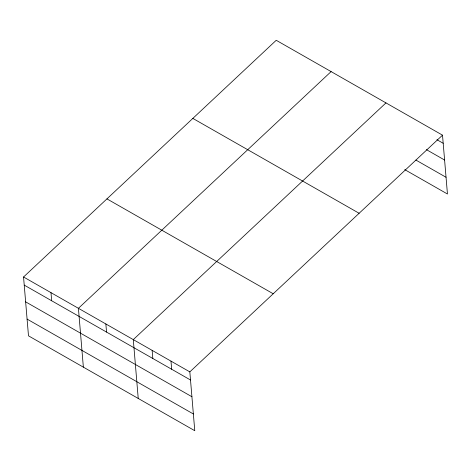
<?xml version="1.0" encoding="UTF-8"?>
<svg xmlns="http://www.w3.org/2000/svg" width="471" height="471" viewBox="0 0 471 471"><rect width="100%" height="100%" fill="white"/><g stroke="black" fill="none" stroke-linecap="round" stroke-linejoin="round"><path stroke-width="0.71" d="M442.51 135.165L189.831 371.878L194.77 430.712L28.49 335.835L23.55 277.001L276.23 40.288L442.51 135.165L447.45 193.999L404.736 169.625M331.101 71.598L78.421 308.311L83.361 367.144M385.973 102.908L133.293 339.62L138.233 398.454M436.911 139.699L443.193 143.284M426.379 149.625L444.595 160.022M415.893 160.058L446.043 177.267M192.845 118.404L359.126 213.281M106.935 198.886L273.215 293.763M23.55 277.001L189.831 371.878M24.233 285.114L190.508 379.997M25.634 301.852L191.915 396.735M27.082 319.097L193.363 413.974M170.985 361.127L171.668 369.246M152.139 350.371L152.822 358.49M105.857 323.966L106.54 332.084M50.986 292.656L51.669 300.775"/></g></svg>
